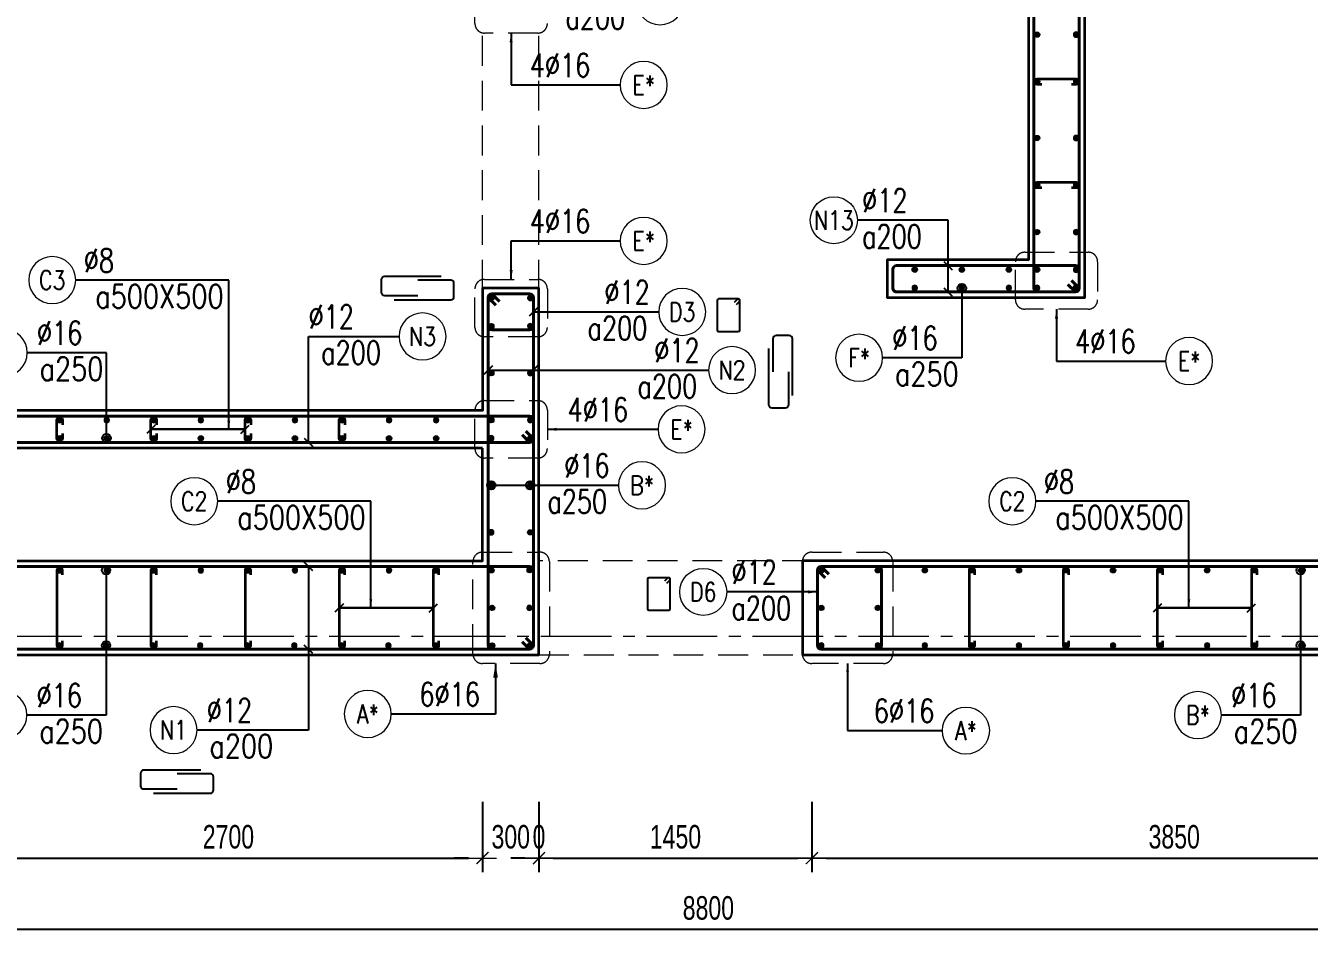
# Model space of a CAD drawing. Header units: millimetres. Extents: x 738475 to 1279438, y -34239 to 156422.
# Drawn here: x 1065044 to 1071865, y 100264 to 105144 of the extents above; entities that cross this region are included whole.
import ezdxf
from ezdxf.enums import TextEntityAlignment as Align

# ---------------------------------------------------------------- set-up
doc = ezdxf.new("R2010")
doc.units = ezdxf.units.MM
doc.header["$MEASUREMENT"] = 0
doc.linetypes.add('HIDDEN2', pattern=[4.7625, 3.175, -1.5875])
doc.linetypes.add('HT_Grid$0$CENTER2', pattern=[1.125, 0.75, -0.125, 0.125, -0.125])
doc.layers.get('0').update_dxf_attribs({"lineweight": 20})
doc.layers.get('Defpoints').update_dxf_attribs({"color": 151, "lineweight": 9})
for name, color, linetype, lineweight in [('HT_Grid$0$NDC_S_AXIS', 5, 'HT_Grid$0$CENTER2', 13), ('KC-LEADER', 153, 'Continuous', 18), ('KC-THEP', 6, 'Continuous', 40), ('NDC_S_BEAM', 3, 'HIDDEN2', 20), ('NDC_S_DIM', 1, 'Continuous', 15), ('NDC_S_HIDDEN', 8, 'HIDDEN2', 13), ('NDC_S_LEADER', 1, 'Continuous', 15), ('NDC_S_REBAR', 4, 'Continuous', 35), ('NDC_S_STIRRUP', 4, 'Continuous', 40), ('NDC_S_VN TEXT', 7, 'Continuous', 20), ('NDC_S_WALL', 6, 'Continuous', 35)]:
    doc.layers.add(name, color=color, linetype=linetype, lineweight=lineweight)
doc.layers.add('Leader', color=6, linetype='Continuous')
doc.layers.add('Ligature', color=1, linetype='Continuous')
doc.styles.add('NDC_ARIAL', font='arial.ttf', dxfattribs={"width": 0.85})
doc.styles.add('NDC_DIM', font='', dxfattribs={"width": 0.75})
doc.styles.add('NDC_EN TXT', font='romans.shx', dxfattribs={"width": 0.8})
doc.styles.get('NDC_DIM').set_extended_font_data('Dotum')
doc.dimstyles.new('NDC_1-50', dxfattribs={"dimscale": 50, "dimtxt": 2.5, "dimasz": 1, "dimexe": 1.5, "dimexo": 0, "dimgap": 0.8, "dimtad": 1, "dimdec": 0, "dimdsep": 46, "dimtxsty": 'NDC_ARIAL', "dimblk": 'DIMMARK', "dimcen": 49999.938995, "dimdle": 1.5, "dimclrd": 1, "dimclre": 1, "dimclrt": 3, "dimadec": 0, "dimazin": 0, "dimtfac": 1, "dimtdec": 0, "dimtix": 1, "dimtmove": 2, "dimatfit": 3, "dimfxl": 1, "dimarcsym": 0})
doc.dimstyles.new('NDC_dim_30', dxfattribs={"dimscale": 30, "dimtxt": 2.5, "dimasz": 1.5, "dimexe": 1.5, "dimexo": 2.5, "dimgap": 1, "dimtad": 1, "dimdec": 0, "dimzin": 0, "dimdsep": 46, "dimtxsty": 'NDC_DIM', "dimblk": 'DIMMARK', "dimcen": 0.09, "dimdle": 1.2, "dimclrd": 1, "dimclre": 1, "dimclrt": 3, "dimadec": 0, "dimazin": 0, "dimtfac": 1, "dimtdec": 0, "dimtix": 1, "dimtofl": 0, "dimtmove": 0, "dimatfit": 3, "dimfxl": 6, "dimfxlon": 1, "dimtolj": 1, "dimtzin": 0, "dimarcsym": 0})
doc.dimstyles.new('NDC_dim_50', dxfattribs={"dimscale": 50, "dimtxt": 2.5, "dimasz": 1.5, "dimexe": 1.5, "dimexo": 2.5, "dimgap": 1, "dimtad": 1, "dimdec": 0, "dimzin": 0, "dimdsep": 46, "dimtxsty": 'NDC_DIM', "dimblk": 'DIMMARK', "dimcen": 0.09, "dimdle": 1.2, "dimclrd": 1, "dimclre": 1, "dimclrt": 3, "dimadec": 0, "dimazin": 0, "dimtfac": 1, "dimtdec": 0, "dimtix": 1, "dimtofl": 0, "dimtmove": 0, "dimatfit": 3, "dimfxl": 6, "dimfxlon": 1, "dimtolj": 1, "dimtzin": 0, "dimarcsym": 0})

# ---------------------------------------------------------------- blocks, each defined once
blk = doc.blocks.new('THEP')
at = {"layer": 'KC-LEADER', "color": 6}
blk.add_circle((0, 0), 14, dxfattribs=at)
at = {"layer": 'KC-THEP'}
for p, q in [((-14, 0), (14, 0)), ((9.9, 9.9), (-9.9, -9.9)), ((-9.9, 9.9), (9.9, -9.9)), ((0, 14), (0, -14))]:
    blk.add_line(p, q, dxfattribs=at)
blk = doc.blocks.new('DIMMARK')
at = {"layer": 'NDC_S_DIM', "color": 1}
blk.add_line((-1.5, 0), (1, 0), dxfattribs=at)
at = {"layer": 'NDC_S_DIM', "color": 2, "const_width": 0.1}
blk.add_lwpolyline([(-0.424, -0.424), (0.424, 0.424)], dxfattribs=at)
blk = doc.blocks.new('*U10')
blk.add_circle((2.5, 0), 2.5)
at = {"layer": 'NDC_S_VN TEXT', "color": 3, "style": 'NDC_EN TXT'}
for tag, width, p in [('DK2', 0.75, (-0.85, 0.85)), ('KC2', 0.8, (-0.85, -2.97))]:
    blk.add_attdef(tag, text='', height=2.5, dxfattribs=dict(at, width=width)).set_placement(p, align=Align.RIGHT)
at = {"layer": 'NDC_S_VN TEXT', "color": 7, "style": 'NDC_EN TXT', "width": 0.8}
blk.add_attdef('SH3', text='', height=2, dxfattribs=at).set_placement((2.5, 0), align=Align.MIDDLE)
blk = doc.blocks.new('A$C72321851')
at = {"layer": 'Ligature'}
for points in [[(-60.9, -129.3), (-60.9, 170.9, -0.414214), (-43.3, 188.5), (25.8, 188.5, -0.414214), (43.4, 170.9), (43.4, -4.3)], [(-39.7, -4.3), (-39.7, -179.5, 0.414214), (-22.1, -197.1), (47, -197.1, 0.414214), (64.6, -179.5), (64.6, 120.7)]]:
    blk.add_lwpolyline(points, format="xyb", dxfattribs=at)
blk = doc.blocks.new('*U9')
blk.add_circle((2.5, 0), 2.5)
at = {"layer": 'NDC_S_VN TEXT', "color": 3, "style": 'NDC_EN TXT', "width": 0.75}
blk.add_attdef('DK2', text='', height=2.5, dxfattribs=at).set_placement((-0.85, 0.85), align=Align.RIGHT)
at = {"layer": 'NDC_S_VN TEXT', "color": 7, "style": 'NDC_EN TXT', "width": 0.8}
blk.add_attdef('SH3', text='', height=2, dxfattribs=at).set_placement((2.5, 0), align=Align.MIDDLE)
blk = doc.blocks.new('*U13')
blk.add_circle((-2.5, 0), 2.5)
at = {"layer": 'NDC_S_VN TEXT', "color": 3, "style": 'NDC_EN TXT', "width": 0.75}
blk.add_attdef('DK1', (0.5, 0.85), '', height=2.5, dxfattribs=at)
at = {"layer": 'NDC_S_VN TEXT', "color": 7, "style": 'NDC_EN TXT', "width": 0.8}
blk.add_attdef('SH2', text='', height=2, dxfattribs=at).set_placement((-2.5, 0), align=Align.MIDDLE)
blk = doc.blocks.new('*U11')
blk.add_circle((-2.5, 0), 2.5)
at = {"layer": 'NDC_S_VN TEXT', "color": 3, "style": 'NDC_EN TXT', "width": 0.75}
for tag, p in [('DK1', (0.5, 0.85)), ('KC1', (0.5, -2.97))]:
    blk.add_attdef(tag, p, '', height=2.5, dxfattribs=at)
at = {"layer": 'NDC_S_VN TEXT', "color": 7, "style": 'NDC_EN TXT', "width": 0.8}
blk.add_attdef('SH2', text='', height=2, dxfattribs=at).set_placement((-2.5, 0), align=Align.MIDDLE)
blk = doc.blocks.new('*D1150')
at = {"layer": 'Defpoints', "color": 0, "transparency": 16777216}
for p in [(1064771.7, 102379.5), (1067471.7, 102379.5), (1067471.7, 100717.5)]:
    blk.add_point(p, dxfattribs=at)
at = {"layer": 'NDC_S_DIM', "color": 1, "lineweight": -2, "transparency": 16777216}
for p, q in [((1064771.7, 101017.5), (1064771.7, 100642.5)), ((1067471.7, 101017.5), (1067471.7, 100642.5)), ((1064846.7, 100717.5), (1067396.7, 100717.5))]:
    blk.add_line(p, q, dxfattribs=at)
at = {"layer": 'NDC_S_DIM', "color": 1, "lineweight": -2, "transparency": 16777216, "xscale": 75, "yscale": 75, "zscale": 75, "rotation": 180}
blk.add_blockref('DIMMARK', (1064771.7, 100717.5), dxfattribs=at)
at = {"layer": 'NDC_S_DIM', "color": 1, "lineweight": -2, "transparency": 16777216, "xscale": 75, "yscale": 75, "zscale": 75}
blk.add_blockref('DIMMARK', (1067471.7, 100717.5), dxfattribs=at)
at = {"layer": 'NDC_S_DIM', "color": 3, "transparency": 16777216, "insert": (1066121.7, 100830.1), "char_height": 125, "attachment_point": 5, "style": 'NDC_DIM'}
blk.add_mtext('\\A1;2700', dxfattribs=at)
blk = doc.blocks.new('*D1151')
at = {"layer": 'Defpoints', "color": 0, "transparency": 16777216}
for p in [(1067471.7, 102379.5), (1067771.7, 102379.5), (1067771.7, 100717.5)]:
    blk.add_point(p, dxfattribs=at)
at = {"layer": 'NDC_S_DIM', "color": 1, "lineweight": -2, "transparency": 16777216}
for p, q in [((1067471.7, 101017.5), (1067471.7, 100642.5)), ((1067771.7, 101017.5), (1067771.7, 100642.5)), ((1067396.7, 100717.5), (1067321.7, 100717.5)), ((1067846.7, 100717.5), (1067921.7, 100717.5))]:
    blk.add_line(p, q, dxfattribs=at)
at = {"layer": 'NDC_S_DIM', "color": 1, "lineweight": -2, "transparency": 16777216, "xscale": 75, "yscale": 75, "zscale": 75}
blk.add_blockref('DIMMARK', (1067471.7, 100717.5), dxfattribs=at)
at = {"layer": 'NDC_S_DIM', "color": 1, "lineweight": -2, "transparency": 16777216, "xscale": 75, "yscale": 75, "zscale": 75, "rotation": 180}
blk.add_blockref('DIMMARK', (1067771.7, 100717.5), dxfattribs=at)
at = {"layer": 'NDC_S_DIM', "color": 3, "transparency": 16777216, "insert": (1067621.7, 100830.1), "char_height": 125, "attachment_point": 5, "style": 'NDC_DIM'}
blk.add_mtext('\\A1;300', dxfattribs=at)
blk = doc.blocks.new('*D1152')
at = {"layer": 'Defpoints', "color": 0, "transparency": 16777216}
for p in [(1067771.7, 102379.5), (1067771.7, 102379.5), (1067771.7, 100717.5)]:
    blk.add_point(p, dxfattribs=at)
at = {"layer": 'NDC_S_DIM', "color": 1, "lineweight": -2, "transparency": 16777216}
for p, q in [((1067771.7, 101017.5), (1067771.7, 100642.5)), ((1067771.7, 101017.5), (1067771.7, 100642.5)), ((1067696.7, 100717.5), (1067621.7, 100717.5)), ((1067846.7, 100717.5), (1067921.7, 100717.5))]:
    blk.add_line(p, q, dxfattribs=at)
at = {"layer": 'NDC_S_DIM', "color": 1, "lineweight": -2, "transparency": 16777216, "xscale": 75, "yscale": 75, "zscale": 75}
blk.add_blockref('DIMMARK', (1067771.7, 100717.5), dxfattribs=at)
at = {"layer": 'NDC_S_DIM', "color": 1, "lineweight": -2, "transparency": 16777216, "xscale": 75, "yscale": 75, "zscale": 75, "rotation": 180}
blk.add_blockref('DIMMARK', (1067771.7, 100717.5), dxfattribs=at)
at = {"layer": 'NDC_S_DIM', "color": 3, "transparency": 16777216, "insert": (1067771.7, 100830.1), "char_height": 125, "attachment_point": 5, "style": 'NDC_DIM'}
blk.add_mtext('\\A1;0', dxfattribs=at)
blk = doc.blocks.new('*D1153')
at = {"layer": 'Defpoints', "color": 0, "transparency": 16777216}
for p in [(1067771.7, 102379.5), (1069221.7, 101879.5), (1069221.7, 100717.5)]:
    blk.add_point(p, dxfattribs=at)
at = {"layer": 'NDC_S_DIM', "color": 1, "lineweight": -2, "transparency": 16777216}
for p, q in [((1067771.7, 101017.5), (1067771.7, 100642.5)), ((1069221.7, 101017.5), (1069221.7, 100642.5)), ((1067846.7, 100717.5), (1069146.7, 100717.5))]:
    blk.add_line(p, q, dxfattribs=at)
at = {"layer": 'NDC_S_DIM', "color": 1, "lineweight": -2, "transparency": 16777216, "xscale": 75, "yscale": 75, "zscale": 75, "rotation": 180}
blk.add_blockref('DIMMARK', (1067771.7, 100717.5), dxfattribs=at)
at = {"layer": 'NDC_S_DIM', "color": 1, "lineweight": -2, "transparency": 16777216, "xscale": 75, "yscale": 75, "zscale": 75}
blk.add_blockref('DIMMARK', (1069221.7, 100717.5), dxfattribs=at)
at = {"layer": 'NDC_S_DIM', "color": 3, "transparency": 16777216, "insert": (1068496.7, 100830.1), "char_height": 125, "attachment_point": 5, "style": 'NDC_DIM'}
blk.add_mtext('\\A1;1450', dxfattribs=at)
blk = doc.blocks.new('*D1154')
at = {"layer": 'Defpoints', "color": 0, "transparency": 16777216}
for p in [(1073071.7, 102379.5), (1069221.7, 101879.5), (1073071.7, 100717.5)]:
    blk.add_point(p, dxfattribs=at)
at = {"layer": 'NDC_S_DIM', "color": 1, "lineweight": -2, "transparency": 16777216}
for p, q in [((1069221.7, 101017.5), (1069221.7, 100642.5)), ((1073071.7, 101017.5), (1073071.7, 100642.5)), ((1069296.7, 100717.5), (1072996.7, 100717.5))]:
    blk.add_line(p, q, dxfattribs=at)
at = {"layer": 'NDC_S_DIM', "color": 1, "lineweight": -2, "transparency": 16777216, "xscale": 75, "yscale": 75, "zscale": 75, "rotation": 180}
blk.add_blockref('DIMMARK', (1069221.7, 100717.5), dxfattribs=at)
at = {"layer": 'NDC_S_DIM', "color": 1, "lineweight": -2, "transparency": 16777216, "xscale": 75, "yscale": 75, "zscale": 75}
blk.add_blockref('DIMMARK', (1073071.7, 100717.5), dxfattribs=at)
at = {"layer": 'NDC_S_DIM', "color": 3, "transparency": 16777216, "insert": (1071146.7, 100830.1), "char_height": 125, "attachment_point": 5, "style": 'NDC_DIM'}
blk.add_mtext('\\A1;3850', dxfattribs=at)
blk = doc.blocks.new('*D1159')
at = {"layer": 'Defpoints', "color": 0, "transparency": 16777216}
for p in [(1073071.7, 101897.8), (1064271.7, 101879.5), (1073071.7, 100339.2)]:
    blk.add_point(p, dxfattribs=at)
at = {"layer": 'NDC_S_DIM', "color": 1, "lineweight": -2, "transparency": 16777216}
for p, q in [((1064271.7, 100639.2), (1064271.7, 100264.2)), ((1073071.7, 100639.2), (1073071.7, 100264.2)), ((1064346.7, 100339.2), (1072996.7, 100339.2))]:
    blk.add_line(p, q, dxfattribs=at)
at = {"layer": 'NDC_S_DIM', "color": 1, "lineweight": -2, "transparency": 16777216, "xscale": 75, "yscale": 75, "zscale": 75, "rotation": 180}
blk.add_blockref('DIMMARK', (1064271.7, 100339.2), dxfattribs=at)
at = {"layer": 'NDC_S_DIM', "color": 1, "lineweight": -2, "transparency": 16777216, "xscale": 75, "yscale": 75, "zscale": 75}
blk.add_blockref('DIMMARK', (1073071.7, 100339.2), dxfattribs=at)
at = {"layer": 'NDC_S_DIM', "color": 3, "transparency": 16777216, "insert": (1068671.7, 100451.8), "char_height": 125, "attachment_point": 5, "style": 'NDC_DIM'}
blk.add_mtext('\\A1;8800', dxfattribs=at)

msp = doc.modelspace()

# ---------------------------------------------------------------- linework, layer by layer
at = {"layer": 'HT_Grid$0$NDC_S_AXIS', "ltscale": 500}
msp.add_line((1062156.128, 101897.806), (1078402.583, 101897.806), dxfattribs=at)
at = {"layer": 'Ligature'}
for points in [[(1068820.534, 103660.405), (1068836.5, 103676.371, 0.66817864), (1068830.726, 103690.309), (1068726.097, 103690.309, 0.41421356), (1068717.933, 103682.144), (1068717.933, 103525.036, 0.41421356), (1068726.097, 103516.871), (1068830.726, 103516.871, 0.41421356), (1068838.891, 103525.036), (1068838.891, 103682.144, 0.66817864), (1068824.953, 103687.917), (1068808.987, 103671.951)], [(1068450.555, 102178.561), (1068466.521, 102194.527, 0.66817864), (1068460.747, 102208.465), (1068356.118, 102208.465, 0.41421356), (1068347.954, 102200.301), (1068347.954, 102043.193, 0.41421356), (1068356.118, 102035.028), (1068460.747, 102035.028, 0.41421356), (1068468.912, 102043.193), (1068468.912, 102200.301, 0.66817864), (1068454.974, 102206.074), (1068439.008, 102190.108)]]:
    msp.add_lwpolyline(points, format="xyb", dxfattribs=at)
at = {"layer": 'NDC_S_BEAM', "ltscale": 50}
for p, q in [((1067471.673, 103739.501), (1067471.673, 105139.501)), ((1067771.673, 103739.501), (1067771.673, 105139.501)), ((1069221.673, 102297.806), (1067771.701, 102297.806)), ((1067771.701, 101797.806), (1069221.673, 101797.806))]:
    msp.add_line(p, q, dxfattribs=at)
at = {"layer": 'NDC_S_HIDDEN', "ltscale": 50}
for points in [[(1067481.406, 105409.335), (1067766.162, 105409.335, -0.41421356), (1067816.162, 105359.335), (1067816.162, 105154.328, -0.41421356), (1067766.162, 105104.328), (1067481.406, 105104.328, -0.41421356), (1067431.406, 105154.328), (1067431.406, 105359.335, -0.41421356)], [(1070352.719, 103938.752), (1070689.929, 103938.752, -0.41421356), (1070739.929, 103888.752), (1070739.929, 103686.496, -0.41421356), (1070689.929, 103636.496), (1070352.719, 103636.496, -0.41421356), (1070302.719, 103686.496), (1070302.719, 103888.752, -0.41421356)], [(1067481.406, 103794.505), (1067766.162, 103794.505, -0.41421356), (1067816.162, 103744.505), (1067816.162, 103539.497, -0.41421356), (1067766.162, 103489.497), (1067481.406, 103489.497, -0.41421356), (1067431.406, 103539.497), (1067431.406, 103744.505, -0.41421356)], [(1067481.406, 103149.788), (1067766.162, 103149.788, -0.41421356), (1067816.162, 103099.788), (1067816.162, 102894.781, -0.41421356), (1067766.162, 102844.781), (1067481.406, 102844.781, -0.41421356), (1067431.406, 102894.781), (1067431.406, 103099.788, -0.41421356)], [(1067470.991, 102344.049), (1067776.766, 102344.049, -0.41421356), (1067826.766, 102294.049), (1067826.766, 101802.127, -0.41421356), (1067776.766, 101752.127), (1067470.991, 101752.127, -0.41421356), (1067420.991, 101802.127), (1067420.991, 102294.049, -0.41421356)], [(1069220.963, 102344.049), (1069601.257, 102344.049, -0.41421356), (1069651.257, 102294.049), (1069651.257, 101802.127, -0.41421356), (1069601.257, 101752.127), (1069220.963, 101752.127, -0.41421356), (1069170.963, 101802.127), (1069170.963, 102294.049, -0.41421356)]]:
    msp.add_lwpolyline(points, format="xyb", close=True, dxfattribs=at)
at = {"layer": 'NDC_S_REBAR'}
for points in [[(1070443.16, 104830.958), (1070418.16, 104830.958, -1), (1070418.16, 104860.958), (1070625.185, 104860.958, -1), (1070625.185, 104830.958), (1070600.185, 104830.958)], [(1070443.16, 104280.958), (1070418.16, 104280.958, -1), (1070418.16, 104310.958), (1070625.185, 104310.958, -1), (1070625.185, 104280.958), (1070600.185, 104280.958)], [(1065240.185, 102974.655), (1065240.185, 102949.655, -1), (1065210.185, 102949.655), (1065210.185, 103045.958, -1), (1065240.185, 103045.958), (1065240.185, 103020.958)], [(1065740.185, 102974.655), (1065740.185, 102949.655, -1), (1065710.185, 102949.655), (1065710.185, 103045.958, -1), (1065740.185, 103045.958), (1065740.185, 103020.958)], [(1066240.185, 102974.655), (1066240.185, 102949.655, -1), (1066210.185, 102949.655), (1066210.185, 103045.958, -1), (1066240.185, 103045.958), (1066240.185, 103020.958)], [(1066740.185, 102974.655), (1066740.185, 102949.655, -1), (1066710.185, 102949.655), (1066710.185, 103045.958, -1), (1066740.185, 103045.958), (1066740.185, 103020.958)], [(1065240.185, 102222.806), (1065240.185, 102247.806, 1), (1065210.185, 102247.806), (1065210.185, 101847.806, 1), (1065240.185, 101847.806), (1065240.185, 101872.806)], [(1065740.185, 102222.806), (1065740.185, 102247.806, 1), (1065710.185, 102247.806), (1065710.185, 101847.806, 1), (1065740.185, 101847.806), (1065740.185, 101872.806)], [(1066240.185, 102222.806), (1066240.185, 102247.806, 1), (1066210.185, 102247.806), (1066210.185, 101847.806, 1), (1066240.185, 101847.806), (1066240.185, 101872.806)], [(1066740.185, 102222.806), (1066740.185, 102247.806, 1), (1066710.185, 102247.806), (1066710.185, 101847.806, 1), (1066740.185, 101847.806), (1066740.185, 101872.806)], [(1067240.185, 102222.806), (1067240.185, 102247.806, 1), (1067210.185, 102247.806), (1067210.185, 101847.806, 1), (1067240.185, 101847.806), (1067240.185, 101872.806)], [(1070086.673, 102222.806), (1070086.673, 102247.806, 1), (1070056.673, 102247.806), (1070056.673, 101847.806, 1), (1070086.673, 101847.806), (1070086.673, 101872.806)], [(1070586.673, 102222.806), (1070586.673, 102247.806, 1), (1070556.673, 102247.806), (1070556.673, 101847.806, 1), (1070586.673, 101847.806), (1070586.673, 101872.806)], [(1071086.673, 102222.806), (1071086.673, 102247.806, 1), (1071056.673, 102247.806), (1071056.673, 101847.806, 1), (1071086.673, 101847.806), (1071086.673, 101872.806)], [(1071586.673, 102222.806), (1071586.673, 102247.806, 1), (1071556.673, 102247.806), (1071556.673, 101847.806, 1), (1071586.673, 101847.806), (1071586.673, 101872.806)]]:
    msp.add_lwpolyline(points, format="xyb", dxfattribs=at)
at = {"layer": 'NDC_S_STIRRUP'}
for points in [[(1070601.673, 103787.806), (1070641.673, 103747.806, -0.41421356), (1070621.673, 103727.806), (1070421.673, 103727.806, -0.41421356), (1070401.673, 103747.806), (1070401.673, 110947.806, -0.41421356), (1070421.673, 110967.806), (1070621.673, 110967.806, -0.41421356), (1070641.673, 110947.806), (1070641.673, 103747.806, -0.41421356), (1070621.673, 103727.806), (1070581.673, 103767.806)], [(1070581.673, 103767.806), (1070621.673, 103727.806, 0.41421356), (1070641.673, 103747.806), (1070641.673, 103847.806, 0.41421356), (1070621.673, 103867.806), (1069671.673, 103867.806, 0.41421356), (1069651.673, 103847.806), (1069651.673, 103747.806, 0.41435759), (1069671.673, 103727.806), (1070621.673, 103727.806, 0.41421356), (1070641.673, 103747.806), (1070601.673, 103787.806)], [(1067541.673, 103656.891), (1067501.673, 103696.891, -0.41421356), (1067521.673, 103716.891), (1067721.673, 103716.891, -0.41421356), (1067741.673, 103696.891), (1067741.673, 103545.921, -0.41421356), (1067721.673, 103525.921), (1067521.673, 103525.921, -0.41421356), (1067501.673, 103545.921), (1067501.673, 103696.891, -0.41421356), (1067521.673, 103716.891), (1067561.673, 103676.891)], [(1067701.701, 101887.806), (1067741.701, 101847.806, -0.41421356), (1067721.701, 101827.806), (1067521.701, 101827.806, -0.41421356), (1067501.701, 101847.806), (1067501.701, 103697.806, -0.41421356), (1067521.701, 103717.806), (1067721.701, 103717.806, -0.41421356), (1067741.701, 103697.806), (1067741.701, 101847.806, -0.41421356), (1067721.701, 101827.806), (1067681.701, 101867.806)], [(1067681.673, 102967.806), (1067721.673, 102927.806, 0.41421356), (1067741.673, 102947.806), (1067741.673, 103047.806, 0.41421356), (1067721.673, 103067.806), (1064321.673, 103067.806, 0.41421356), (1064301.673, 103047.806), (1064301.673, 102947.806, 0.41435759), (1064321.673, 102927.806), (1067721.673, 102927.806, 0.41421356), (1067741.673, 102947.806), (1067701.673, 102987.806)], [(1064361.673, 102227.806), (1064321.673, 102267.806, 0.41421356), (1064301.673, 102247.806), (1064301.673, 101847.806, 0.41421356), (1064321.673, 101827.806), (1067721.701, 101827.806, 0.41421356), (1067741.701, 101847.806), (1067741.701, 102247.806, 0.41421356), (1067721.701, 102267.806), (1064321.673, 102267.806, 0.41421356), (1064301.673, 102247.806), (1064341.673, 102207.806)], [(1076681.673, 102227.806), (1076721.673, 102267.806, -0.41421356), (1076741.673, 102247.806), (1076741.673, 101847.806, -0.41421356), (1076721.673, 101827.806), (1069271.673, 101827.806, -0.41421356), (1069251.673, 101847.806), (1069251.673, 102247.806, -0.41421356), (1069271.673, 102267.806), (1076721.673, 102267.806, -0.41421356), (1076741.673, 102247.806), (1076701.673, 102207.806)], [(1069311.673, 102227.806), (1069271.673, 102267.806, 0.41421356), (1069251.673, 102247.806), (1069251.673, 101847.806, 0.41421356), (1069271.673, 101827.806), (1069571.673, 101827.806, 0.41421356), (1069591.673, 101847.806), (1069591.673, 102247.806, 0.41421356), (1069571.673, 102267.806), (1069271.673, 102267.806, 0.41421356), (1069251.673, 102247.806), (1069291.673, 102207.806)]]:
    msp.add_lwpolyline(points, format="xyb", dxfattribs=at)
at = {"layer": 'NDC_S_WALL'}
msp.add_lwpolyline([(1064271.673, 110997.806), (1064271.673, 101797.806), (1067771.673, 101797.806), (1067771.673, 102297.806), (1067771.673, 102297.806), (1067771.673, 103747.806), (1067471.673, 103747.806), (1067471.673, 103097.806), (1064771.673, 103097.806), (1064771.673, 108497.806), (1067471.673, 108497.806), (1067471.673, 107847.806), (1067771.673, 107847.806), (1067771.673, 108497.806), (1068971.673, 108497.806), (1068971.673, 110997.806), (1066474.013, 110997.806), (1066474.013, 110497.806), (1068671.673, 110497.806), (1068671.673, 108797.806), (1064771.673, 108797.806), (1064771.673, 110497.806), (1065671.673, 110497.806), (1065671.673, 110997.806)], close=True, dxfattribs=at)
for points in [[(1073471.673, 108597.806), (1070671.673, 108597.806), (1070671.673, 110497.806), (1071721.673, 110497.806), (1071721.673, 110997.806), (1070371.673, 110997.806), (1070371.673, 110497.806), (1070371.673, 110497.806), (1070371.673, 103897.806), (1069621.673, 103897.806), (1069621.673, 103697.806), (1070671.673, 103697.806), (1070671.673, 108297.806), (1073471.673, 108297.806)], [(1067471.673, 102897.806), (1064771.673, 102897.806), (1064771.673, 102297.806), (1067471.673, 102297.806), (1067471.673, 102897.806)], [(1073471.673, 102297.806), (1069171.673, 102297.806), (1069171.673, 101797.806), (1076771.673, 101797.806)]]:
    msp.add_lwpolyline(points, dxfattribs=at)

# ---------------------------------------------------------------- block references
at = {"layer": 'KC-THEP'}
for p, rotation in [((1070418.16, 105095.958), 189.6685644363809), ((1070418.16, 104845.958), 189.6685644363809), ((1070418.16, 104545.958), 189.6685644363809), ((1070418.16, 104295.958), 189.6685644363809), ((1070418.16, 104045.958), 189.6685644363809), ((1069768.16, 103845.958), 189.6685644363809), ((1070018.16, 103845.958), 189.6685644363809), ((1070268.16, 103845.958), 189.6685644363809), ((1070418.16, 103845.958), 189.6685644363809), ((1070625.185, 103749.655), 9.66856443638095), ((1067518.16, 103695.958), 189.6685644363809), ((1067518.16, 103545.958), 189.6685644363809), ((1067518.16, 103295.958), 189.6685644363809), ((1067518.16, 103045.958), 189.6685644363809), ((1065225.185, 102949.655), 9.668564436380946), ((1065475.185, 102949.655), 9.668564436380946), ((1065725.185, 102949.655), 9.668564436380946), ((1065975.185, 102949.655), 9.668564436380946), ((1066225.185, 102949.655), 9.668564436380946), ((1066475.185, 102949.655), 9.668564436380946), ((1066725.185, 102949.655), 9.668564436380946), ((1066975.185, 102949.655), 9.668564436380946), ((1067225.185, 102949.655), 9.668564436380946), ((1067725.185, 102949.655), 9.66856443638095), ((1067725.185, 102699.655), 9.66856443638095), ((1067725.185, 102449.655), 9.66856443638095), ((1067518.869, 102247.806), 189.6685644363809), ((1067722.49, 102248.423), 189.6685644363809), ((1069271.673, 102247.806), 9.668564436380946), ((1069571.673, 102247.806), 9.668564436380946), ((1069821.673, 102247.806), 9.668564436380946), ((1070071.673, 102247.806), 9.668564436380946), ((1070321.673, 102247.806), 9.668564436380946), ((1070571.673, 102247.806), 9.668564436380946), ((1070821.673, 102247.806), 9.668564436380946), ((1071071.673, 102247.806), 9.668564436380946), ((1071321.673, 102247.806), 9.668564436380946), ((1071571.673, 102247.806), 9.668564436380946), ((1071821.673, 102247.806), 9.668564436380946), ((1067522.381, 102047.806), 189.6685644363809), ((1069271.673, 102047.806), 9.668564436380946), ((1069571.673, 102047.806), 9.668564436380946), ((1067522.381, 101847.806), 189.6685644363809), ((1067726.002, 101848.423), 189.6685644363809)]:
    msp.add_blockref('THEP', p, dxfattribs=dict(at, rotation=rotation))
at = {"layer": 'KC-THEP', "xscale": -1}
for p, rotation in [((1070625.185, 105095.958), 170.331435563619), ((1070625.185, 104845.958), 170.331435563619), ((1070625.185, 104545.958), 170.331435563619), ((1070625.185, 104295.958), 170.331435563619), ((1070625.185, 104045.958), 170.331435563619), ((1070625.185, 103845.958), 170.331435563619), ((1069768.16, 103749.655), 350.3314355636191), ((1070018.16, 103749.655), 350.3314355636191), ((1070268.16, 103749.655), 350.3314355636191), ((1070418.16, 103749.655), 350.3314355636191), ((1067725.185, 103695.958), 170.331435563619), ((1067725.185, 103545.958), 170.331435563619), ((1067725.185, 103295.958), 170.331435563619), ((1065225.185, 103045.958), 170.331435563619), ((1065475.185, 103045.958), 170.331435563619), ((1065725.185, 103045.958), 170.331435563619), ((1065975.185, 103045.958), 170.331435563619), ((1066225.185, 103045.958), 170.331435563619), ((1066475.185, 103045.958), 170.331435563619), ((1066725.185, 103045.958), 170.331435563619), ((1066975.185, 103045.958), 170.331435563619), ((1067225.185, 103045.958), 170.331435563619), ((1067725.185, 103045.958), 170.331435563619), ((1067518.16, 102949.655), 350.3314355636191), ((1067518.16, 102699.655), 350.3314355636191), ((1067518.16, 102449.655), 350.3314355636191), ((1065225.185, 102247.806), 170.331435563619), ((1065475.185, 102247.806), 170.331435563619), ((1065725.185, 102247.806), 170.331435563619), ((1065975.185, 102247.806), 170.331435563619), ((1066225.185, 102247.806), 170.331435563619), ((1066475.185, 102247.806), 170.331435563619), ((1066725.185, 102247.806), 170.331435563619), ((1066975.185, 102247.806), 170.331435563619), ((1067225.185, 102247.806), 170.331435563619), ((1067721.02, 102047.806), 170.331435563619), ((1065221.673, 101847.806), 170.331435563619), ((1065471.673, 101847.806), 170.331435563619), ((1065721.673, 101847.806), 170.331435563619), ((1065971.673, 101847.806), 170.331435563619), ((1066221.673, 101847.806), 170.331435563619), ((1066471.673, 101847.806), 170.331435563619), ((1066721.673, 101847.806), 170.331435563619), ((1066971.673, 101847.806), 170.331435563619), ((1067221.673, 101847.806), 170.331435563619), ((1069271.673, 101847.806), 170.331435563619), ((1069571.673, 101847.806), 170.331435563619), ((1069821.673, 101847.806), 170.331435563619), ((1070071.673, 101847.806), 170.331435563619), ((1070321.673, 101847.806), 170.331435563619), ((1070571.673, 101847.806), 170.331435563619), ((1070821.673, 101847.806), 170.331435563619), ((1071071.673, 101847.806), 170.331435563619), ((1071321.673, 101847.806), 170.331435563619), ((1071571.673, 101847.806), 170.331435563619), ((1071821.673, 101847.806), 170.331435563619)]:
    msp.add_blockref('THEP', p, dxfattribs=dict(at, rotation=rotation))
at = {"layer": 'Leader', "xscale": -1, "rotation": 270.0000000000001}
for p in [(1067131.646, 103746.99), (1065853.778, 101122.852)]:
    msp.add_blockref('A$C72321851', p, dxfattribs=at)
at = {"layer": 'Leader', "xscale": -1}
msp.add_blockref('A$C72321851', (1069057.429, 103307.242), dxfattribs=at)
at = {"layer": 'NDC_S_VN TEXT'}
ref = msp.add_blockref('*U11', (1068289.91, 105273.291), dxfattribs=dict(at, xscale=-50, yscale=50, zscale=50))
ref.add_attrib('SH2', 'D3', dxfattribs={"color": 7, "height": 100, "style": 'NDC_EN TXT', "width": 0.8}).set_placement((1068414.91, 105273.291), align=Align.MIDDLE)
ref.add_attrib('DK1', '%%C12', (1068001.517, 105315.567), dxfattribs={"color": 3, "height": 125, "style": 'NDC_EN TXT', "width": 0.75})
ref.add_attrib('KC1', 'a200', (1067912.231, 105124.664), dxfattribs={"color": 3, "height": 125, "style": 'NDC_EN TXT', "width": 0.75})
ref = msp.add_blockref('*U13', (1068203.093, 104828.277), dxfattribs=dict(at, xscale=-50, yscale=50, zscale=50))
ref.add_attrib('SH2', 'E*', dxfattribs={"color": 7, "height": 100, "style": 'NDC_EN TXT', "width": 0.8}).set_placement((1068328.093, 104828.277), align=Align.MIDDLE)
ref.add_attrib('DK1', '4%%C16', (1067722.736, 104870.552), dxfattribs={"color": 3, "height": 125, "style": 'NDC_EN TXT', "width": 0.75})
at = {"layer": 'NDC_S_VN TEXT', "xscale": 50, "yscale": 50, "zscale": 50}
for name, p, values in [('*U11', (1069463.274, 104108.826), {'SH2': 'N13', 'DK1': '%%C12', 'KC1': 'a200'}), ('*U11', (1068769.527, 102132.738), {'SH2': 'D6', 'DK1': '%%C12', 'KC1': 'a200'}), ('*U9', (1069914.837, 101395.222), {'SH3': 'A*', 'DK2': '6%%C16'})]:
    msp.add_blockref(name, p, dxfattribs=at).add_auto_attribs(values)
at = {"layer": 'NDC_S_VN TEXT'}
ref = msp.add_blockref('*U13', (1068203.093, 103999.2), dxfattribs=dict(at, xscale=-50, yscale=50, zscale=50))
ref.add_attrib('SH2', 'E*', dxfattribs={"color": 7, "height": 100, "style": 'NDC_EN TXT', "width": 0.8}).set_placement((1068328.093, 103999.2), align=Align.MIDDLE)
ref.add_attrib('DK1', '4%%C16', (1067722.736, 104041.476), dxfattribs={"color": 3, "height": 125, "style": 'NDC_EN TXT', "width": 0.75})
ref = msp.add_blockref('*U10', (1065310.723, 103790.581), dxfattribs=dict(at, xscale=-50, yscale=50, zscale=50))
ref.add_attrib('SH3', 'C3', dxfattribs={"color": 7, "height": 100, "style": 'NDC_EN TXT', "width": 0.8}).set_placement((1065185.723, 103790.581), align=Align.MIDDLE)
ref.add_attrib('DK2', '%%c8', dxfattribs={"color": 3, "height": 125, "style": 'NDC_EN TXT', "width": 0.75}).set_placement((1065513.937, 103832.856), align=Align.RIGHT)
ref.add_attrib('KC2', 'a500X500', dxfattribs={"color": 3, "height": 125, "style": 'NDC_EN TXT', "width": 0.8}).set_placement((1066096.08, 103641.954), align=Align.RIGHT)
ref = msp.add_blockref('*U11', (1068407.61, 103621.406), dxfattribs=dict(at, xscale=-50, yscale=50, zscale=50))
ref.add_attrib('SH2', 'D3', dxfattribs={"color": 7, "height": 100, "style": 'NDC_EN TXT', "width": 0.8}).set_placement((1068532.61, 103621.406), align=Align.MIDDLE)
ref.add_attrib('DK1', '%%C12', (1068119.217, 103663.681), dxfattribs={"color": 3, "height": 125, "style": 'NDC_EN TXT', "width": 0.75})
ref.add_attrib('KC1', 'a200', (1068029.931, 103472.778), dxfattribs={"color": 3, "height": 125, "style": 'NDC_EN TXT', "width": 0.75})
ref = msp.add_blockref('*U11', (1067028.022, 103491.136), dxfattribs=dict(at, xscale=-50, yscale=50, zscale=50))
ref.add_attrib('SH2', 'N3', dxfattribs={"color": 7, "height": 100, "style": 'NDC_EN TXT', "width": 0.8}).set_placement((1067153.022, 103491.136), align=Align.MIDDLE)
ref.add_attrib('DK1', '%%C12', (1066547.665, 103533.411), dxfattribs={"color": 3, "height": 125, "style": 'NDC_EN TXT', "width": 0.75})
ref.add_attrib('KC1', 'a200', (1066614.629, 103342.509), dxfattribs={"color": 3, "height": 125, "style": 'NDC_EN TXT', "width": 0.75})
ref = msp.add_blockref('*U10', (1065053.047, 103405.046), dxfattribs=dict(at, xscale=-50, yscale=50, zscale=50))
ref.add_attrib('SH3', 'F*', dxfattribs={"color": 7, "height": 100, "style": 'NDC_EN TXT', "width": 0.8}).set_placement((1064928.047, 103405.046), align=Align.MIDDLE)
ref.add_attrib('DK2', '%%C16', dxfattribs={"color": 3, "height": 125, "style": 'NDC_EN TXT', "width": 0.75}).set_placement((1065345.547, 103447.321), align=Align.RIGHT)
ref.add_attrib('KC2', 'a250', dxfattribs={"color": 3, "height": 125, "style": 'NDC_EN TXT', "width": 0.8}).set_placement((1065457.451, 103256.419), align=Align.RIGHT)
ref = msp.add_blockref('*U10', (1069597.319, 103377.746), dxfattribs=dict(at, xscale=-50, yscale=50, zscale=50))
ref.add_attrib('SH3', 'F*', dxfattribs={"color": 7, "height": 100, "style": 'NDC_EN TXT', "width": 0.8}).set_placement((1069472.319, 103377.746), align=Align.MIDDLE)
ref.add_attrib('DK2', '%%C16', dxfattribs={"color": 3, "height": 125, "style": 'NDC_EN TXT', "width": 0.75}).set_placement((1069889.819, 103420.021), align=Align.RIGHT)
ref.add_attrib('KC2', 'a250', dxfattribs={"color": 3, "height": 125, "style": 'NDC_EN TXT', "width": 0.8}).set_placement((1070001.724, 103229.119), align=Align.RIGHT)
ref = msp.add_blockref('*U11', (1068672.51, 103312.101), dxfattribs=dict(at, xscale=-50, yscale=50, zscale=50))
ref.add_attrib('SH2', 'N2', dxfattribs={"color": 7, "height": 100, "style": 'NDC_EN TXT', "width": 0.8}).set_placement((1068797.51, 103312.101), align=Align.MIDDLE)
ref.add_attrib('DK1', '%%C12', (1068384.117, 103354.376), dxfattribs={"color": 3, "height": 125, "style": 'NDC_EN TXT', "width": 0.75})
ref.add_attrib('KC1', 'a200', (1068294.831, 103163.473), dxfattribs={"color": 3, "height": 125, "style": 'NDC_EN TXT', "width": 0.75})
ref = msp.add_blockref('*U13', (1071100.634, 103360.446), dxfattribs=dict(at, xscale=-50, yscale=50, zscale=50))
ref.add_attrib('SH2', 'E*', dxfattribs={"color": 7, "height": 100, "style": 'NDC_EN TXT', "width": 0.8}).set_placement((1071225.634, 103360.446), align=Align.MIDDLE)
ref.add_attrib('DK1', '4%%C16', (1070620.277, 103402.721), dxfattribs={"color": 3, "height": 125, "style": 'NDC_EN TXT', "width": 0.75})
ref = msp.add_blockref('*U13', (1068404.29, 102997.284), dxfattribs=dict(at, xscale=-50, yscale=50, zscale=50))
ref.add_attrib('SH2', 'E*', dxfattribs={"color": 7, "height": 100, "style": 'NDC_EN TXT', "width": 0.8}).set_placement((1068529.29, 102997.284), align=Align.MIDDLE)
ref.add_attrib('DK1', '4%%C16', (1067923.933, 103039.56), dxfattribs={"color": 3, "height": 125, "style": 'NDC_EN TXT', "width": 0.75})
ref = msp.add_blockref('*U11', (1068194.131, 102699.655), dxfattribs=dict(at, xscale=-50, yscale=50, zscale=50))
ref.add_attrib('SH2', 'B*', dxfattribs={"color": 7, "height": 100, "style": 'NDC_EN TXT', "width": 0.8}).set_placement((1068319.131, 102699.655), align=Align.MIDDLE)
ref.add_attrib('DK1', '%%C16', (1067905.739, 102741.93), dxfattribs={"color": 3, "height": 125, "style": 'NDC_EN TXT', "width": 0.75})
ref.add_attrib('KC1', 'a250', (1067816.453, 102551.028), dxfattribs={"color": 3, "height": 125, "style": 'NDC_EN TXT', "width": 0.75})
ref = msp.add_blockref('*U10', (1066065.16, 102615.149), dxfattribs=dict(at, xscale=-50, yscale=50, zscale=50))
ref.add_attrib('SH3', 'C2', dxfattribs={"color": 7, "height": 100, "style": 'NDC_EN TXT', "width": 0.8}).set_placement((1065940.16, 102615.149), align=Align.MIDDLE)
ref.add_attrib('DK2', '%%c8', dxfattribs={"color": 3, "height": 125, "style": 'NDC_EN TXT', "width": 0.75}).set_placement((1066268.374, 102657.424), align=Align.RIGHT)
ref.add_attrib('KC2', 'a500X500', dxfattribs={"color": 3, "height": 125, "style": 'NDC_EN TXT', "width": 0.8}).set_placement((1066850.517, 102466.522), align=Align.RIGHT)
ref = msp.add_blockref('*U10', (1070411.648, 102615.149), dxfattribs=dict(at, xscale=-50, yscale=50, zscale=50))
ref.add_attrib('SH3', 'C2', dxfattribs={"color": 7, "height": 100, "style": 'NDC_EN TXT', "width": 0.8}).set_placement((1070286.648, 102615.149), align=Align.MIDDLE)
ref.add_attrib('DK2', '%%c8', dxfattribs={"color": 3, "height": 125, "style": 'NDC_EN TXT', "width": 0.75}).set_placement((1070614.862, 102657.424), align=Align.RIGHT)
ref.add_attrib('KC2', 'a500X500', dxfattribs={"color": 3, "height": 125, "style": 'NDC_EN TXT', "width": 0.8}).set_placement((1071197.005, 102466.522), align=Align.RIGHT)
ref = msp.add_blockref('*U10', (1065051.061, 101478.094), dxfattribs=dict(at, xscale=-50, yscale=50, zscale=50))
ref.add_attrib('SH3', 'B*', dxfattribs={"color": 7, "height": 100, "style": 'NDC_EN TXT', "width": 0.8}).set_placement((1064926.061, 101478.094), align=Align.MIDDLE)
ref.add_attrib('DK2', '%%C16', dxfattribs={"color": 3, "height": 125, "style": 'NDC_EN TXT', "width": 0.75}).set_placement((1065343.561, 101520.369), align=Align.RIGHT)
ref.add_attrib('KC2', 'a250', dxfattribs={"color": 3, "height": 125, "style": 'NDC_EN TXT', "width": 0.8}).set_placement((1065455.466, 101329.467), align=Align.RIGHT)
ref = msp.add_blockref('*U9', (1066987.085, 101483.808), dxfattribs=dict(at, xscale=-50, yscale=50, zscale=50))
ref.add_attrib('SH3', 'A*', dxfattribs={"color": 7, "height": 100, "style": 'NDC_EN TXT', "width": 0.8}).set_placement((1066862.085, 101483.808), align=Align.MIDDLE)
ref.add_attrib('DK2', '6%%C16', dxfattribs={"color": 3, "height": 125, "style": 'NDC_EN TXT', "width": 0.75}).set_placement((1067458.156, 101526.084), align=Align.RIGHT)
ref = msp.add_blockref('*U10', (1071397.549, 101478.094), dxfattribs=dict(at, xscale=-50, yscale=50, zscale=50))
ref.add_attrib('SH3', 'B*', dxfattribs={"color": 7, "height": 100, "style": 'NDC_EN TXT', "width": 0.8}).set_placement((1071272.549, 101478.094), align=Align.MIDDLE)
ref.add_attrib('DK2', '%%C16', dxfattribs={"color": 3, "height": 125, "style": 'NDC_EN TXT', "width": 0.75}).set_placement((1071690.049, 101520.369), align=Align.RIGHT)
ref.add_attrib('KC2', 'a250', dxfattribs={"color": 3, "height": 125, "style": 'NDC_EN TXT', "width": 0.8}).set_placement((1071801.954, 101329.467), align=Align.RIGHT)
ref = msp.add_blockref('*U10', (1065955.199, 101398.395), dxfattribs=dict(at, xscale=-50, yscale=50, zscale=50))
ref.add_attrib('SH3', 'N1', dxfattribs={"color": 7, "height": 100, "style": 'NDC_EN TXT', "width": 0.8}).set_placement((1065830.199, 101398.395), align=Align.MIDDLE)
ref.add_attrib('DK2', '%%C12', dxfattribs={"color": 3, "height": 125, "style": 'NDC_EN TXT', "width": 0.75}).set_placement((1066247.699, 101440.671), align=Align.RIGHT)
ref.add_attrib('KC2', 'a200', dxfattribs={"color": 3, "height": 125, "style": 'NDC_EN TXT', "width": 0.8}).set_placement((1066359.604, 101249.768), align=Align.RIGHT)

# ---------------------------------------------------------------- dimensions: what is measured, and where the dimension line sits
at = {"layer": 'NDC_S_DIM'}
for base, p1, p2, picture, middle in [((1067471.673, 100717.508), (1064771.673, 102379.501), (1067471.673, 102379.501), '*D1150', (1066121.673, 100830.093)), ((1067771.673, 100717.508), (1067471.673, 102379.501), (1067771.673, 102379.501), '*D1151', (1067621.673, 100830.093)), ((1067771.701, 100717.508), (1067771.673, 102379.501), (1067771.701, 102379.501), '*D1152', (1067771.687, 100830.093)), ((1069221.673, 100717.508), (1067771.701, 102379.501), (1069221.673, 101879.501), '*D1153', (1068496.687, 100830.093)), ((1073071.673, 100717.508), (1069221.673, 101879.501), (1073071.673, 102379.501), '*D1154', (1071146.673, 100830.093))]:
    dim = msp.add_linear_dim(base=base, p1=p1, p2=p2, dimstyle='NDC_dim_50', override={"dimtmove": 1}, dxfattribs=at)
    dim.commit()
    dim.dimension.update_dxf_attribs({"geometry": picture, "text_midpoint": middle})
dim = msp.add_linear_dim(base=(1073071.673, 100339.235), p1=(1064271.673, 101879.501), p2=(1073071.673, 101897.806), dimstyle='NDC_dim_50', dxfattribs=at)
dim.commit()
dim.dimension.update_dxf_attribs({"geometry": '*D1159', "text_midpoint": (1068671.673, 100451.82)})

# ---------------------------------------------------------------- leaders
at = {"layer": 'NDC_S_LEADER'}
for points, dimstyle, override in [([(1067623.784, 105104.328), (1067623.784, 104828.277), (1068205.363, 104828.277)], 'NDC_1-50', {"dimgap": 0.8, "dimtad": 0}), ([(1069944.897, 103867.806), (1069944.897, 104108.645), (1069463.274, 104108.796)], 'NDC_dim_30', {"dimtad": 0, "dimldrblk": 'Oblique'}), ([(1069944.897, 103727.806), (1069944.897, 104108.645), (1069463.274, 104108.645)], 'NDC_dim_30', {"dimtad": 0, "dimldrblk": 'Oblique'}), ([(1067623.784, 103794.505), (1067623.784, 103999.2), (1068205.363, 103999.2)], 'NDC_1-50', {"dimgap": 0.8, "dimtad": 0}), ([(1066123.619, 102997.806), (1066123.619, 103790.58), (1065310.723, 103790.58)], 'NDC_dim_30', {"dimgap": 1, "dimtad": 0}), ([(1070018.471, 103748.44), (1070017.931, 103377.565), (1069597.319, 103377.565)], 'NDC_dim_30', {"dimgap": 1, "dimtad": 0, "dimldrblk": 'Origin'}), ([(1067741.673, 103621.406), (1068409.684, 103621.406)], 'NDC_dim_30', {"dimtad": 0, "dimldrblk": 'Oblique'}), ([(1070521.324, 103636.496), (1070521.324, 103360.446), (1071102.904, 103360.446)], 'NDC_1-50', {"dimgap": 0.8, "dimtad": 0}), ([(1066546.946, 102927.806), (1066546.946, 103491.136), (1067028.022, 103491.136)], 'NDC_dim_30', {"dimtad": 0, "dimldrblk": 'Oblique'}), ([(1066546.946, 102927.806), (1066546.946, 103491.136), (1067028.022, 103491.136)], 'NDC_dim_30', {"dimtad": 0, "dimldrblk": 'Oblique'}), ([(1065474.204, 102950.311), (1065473.658, 103404.865), (1065053.047, 103404.865)], 'NDC_dim_30', {"dimgap": 1, "dimtad": 0, "dimldrblk": 'Origin'}), ([(1067501.701, 103311.92), (1068672.51, 103311.92)], 'NDC_dim_30', {"dimtad": 0, "dimldrblk": 'Oblique'}), ([(1067741.701, 103311.92), (1068672.51, 103311.92)], 'NDC_dim_30', {"dimtad": 0, "dimldrblk": 'Oblique'}), ([(1065710.185, 102997.806), (1066210.185, 102997.806)], 'NDC_dim_30', {"dimtad": 0, "dimldrblk": 'Oblique'}), ([(1066210.185, 102997.806), (1065710.185, 102997.806)], 'NDC_dim_30', {"dimtad": 0, "dimldrblk": 'Oblique'}), ([(1067518.16, 102699.655), (1068194.131, 102699.655)], 'NDC_dim_30', {"dimtad": 0, "dimldrblk": 'Origin'}), ([(1067725.185, 102699.655), (1068194.131, 102699.655)], 'NDC_dim_30', {"dimtad": 0, "dimldrblk": 'Origin'}), ([(1066878.057, 102047.806), (1066878.057, 102615.148), (1066065.16, 102615.148)], 'NDC_dim_30', {"dimgap": 1, "dimtad": 0}), ([(1071224.545, 102047.806), (1071224.545, 102615.148), (1070411.648, 102615.148)], 'NDC_dim_30', {"dimgap": 1, "dimtad": 0}), ([(1065471.673, 102247.806), (1065471.673, 101477.913), (1065051.061, 101477.913)], 'NDC_dim_30', {"dimgap": 1, "dimtad": 0, "dimldrblk": 'Origin'}), ([(1066546.946, 102267.806), (1066546.946, 101398.214), (1065955.199, 101398.214)], 'NDC_dim_30', {"dimtad": 0, "dimldrblk": 'Oblique'}), ([(1071818.16, 102247.806), (1071818.16, 101477.913), (1071397.549, 101477.913)], 'NDC_dim_30', {"dimgap": 1, "dimtad": 0, "dimldrblk": 'Origin'}), ([(1069251.673, 102132.738), (1068769.527, 102132.738)], 'NDC_1-50', {"dimgap": 0.8, "dimtad": 0}), ([(1066710.185, 102047.806), (1067210.185, 102047.806)], 'NDC_dim_30', {"dimtad": 0, "dimldrblk": 'Oblique'}), ([(1067210.185, 102047.806), (1066710.185, 102047.806)], 'NDC_dim_30', {"dimtad": 0, "dimldrblk": 'Oblique'}), ([(1071056.673, 102047.806), (1071556.673, 102047.806)], 'NDC_dim_30', {"dimtad": 0, "dimldrblk": 'Oblique'}), ([(1071556.673, 102047.806), (1071056.673, 102047.806)], 'NDC_dim_30', {"dimtad": 0, "dimldrblk": 'Oblique'}), ([(1065471.673, 101847.806), (1065471.673, 101477.913), (1065051.061, 101477.913)], 'NDC_dim_30', {"dimgap": 1, "dimtad": 0, "dimldrblk": 'Origin'}), ([(1066546.946, 101827.806), (1066546.946, 101398.214), (1065955.199, 101398.214)], 'NDC_dim_30', {"dimtad": 0, "dimldrblk": 'Oblique'}), ([(1071818.16, 101847.806), (1071818.16, 101477.913), (1071397.549, 101477.913)], 'NDC_dim_30', {"dimgap": 1, "dimtad": 0, "dimldrblk": 'Origin'}), ([(1067540.849, 101752.127), (1067540.849, 101483.627), (1066987.085, 101483.627)], 'NDC_dim_50', {"dimgap": 1, "dimtad": 0}), ([(1069411.11, 101752.127), (1069411.11, 101395.222), (1069914.837, 101395.222)], 'NDC_dim_30', {"dimtad": 0})]:
    msp.add_leader(points, dimstyle=dimstyle, override=override, dxfattribs=at)
msp.add_leader([(1067816.162, 102997.284), (1068404.29, 102997.284)], dimstyle='NDC_1-50', dxfattribs=at)

doc.saveas('drawing.dxf')
